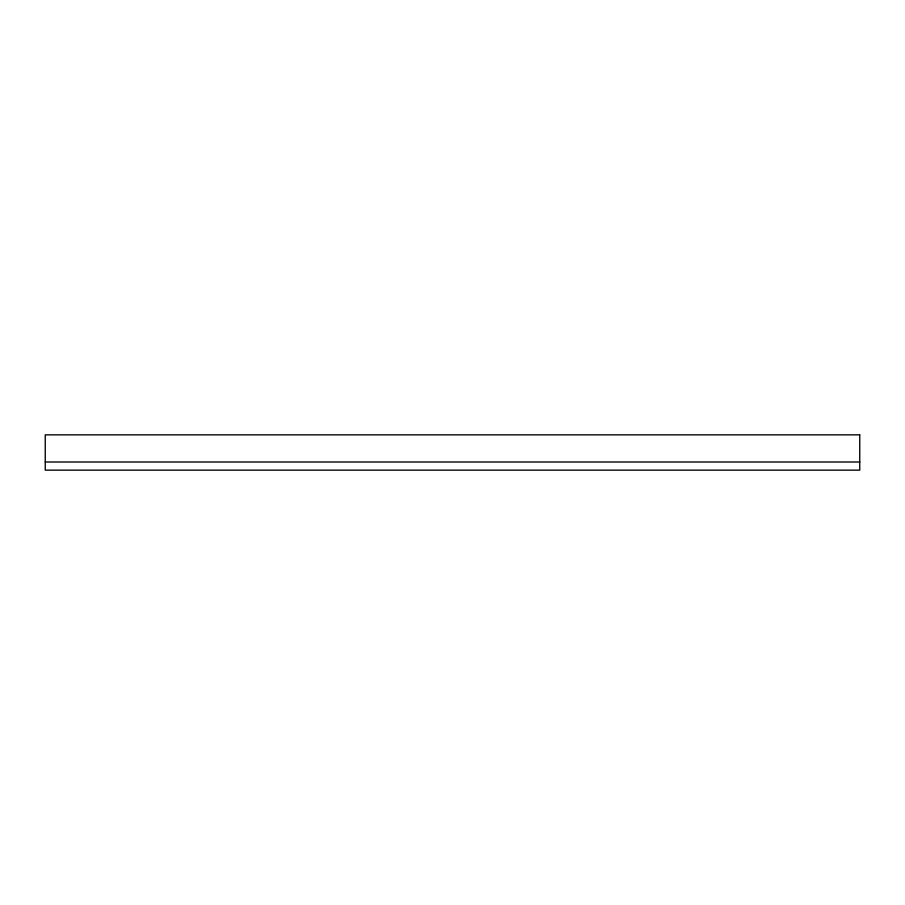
<?xml version="1.0" encoding="UTF-8"?>
<svg xmlns="http://www.w3.org/2000/svg" width="905" height="905" viewBox="0 0 905 905"><rect width="100%" height="100%" fill="white"/><g stroke="black" fill="none" stroke-linecap="round" stroke-linejoin="round"><path stroke-width="1.36" d="M45.25 462.002L859.75 462.002M859.75 434.853L45.25 434.853L45.25 470.148L859.75 470.148L859.75 434.853"/></g></svg>
